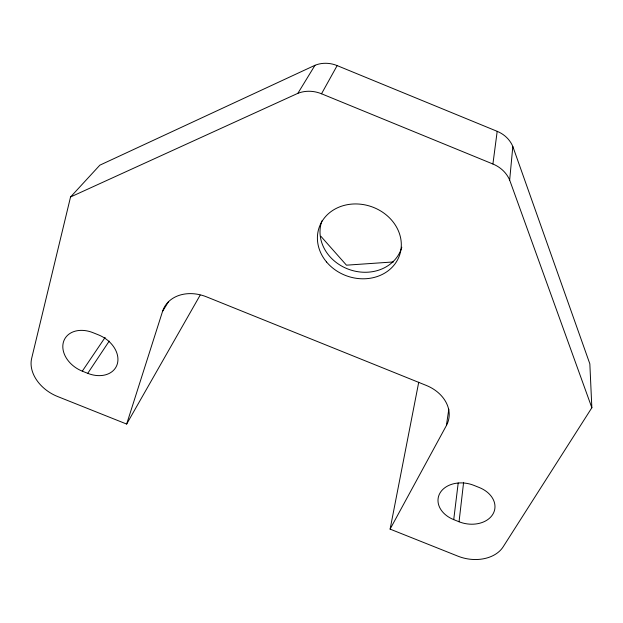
<?xml version="1.0" encoding="UTF-8"?>
<svg xmlns="http://www.w3.org/2000/svg" width="623" height="623" viewBox="0 0 623 623"><rect width="100%" height="100%" fill="white"/><g stroke="black" fill="none" stroke-linecap="round" stroke-linejoin="round"><path stroke-width="0.93" d="M418.726 382.242L390.107 529.114L457.998 556.191A34.849 25.426 10.2 0 0 503.15 546.838L591.85 407.738L509.661 180.07L512.822 146.498A29.258 26.696 4.1 0 0 497.193 131.336L337.152 65.602A29.312 26.991 32.9 0 0 314.989 65.29L99.836 165.181L70.547 196.985L31.641 358.466A35.324 25.925 30.2 0 0 57.542 396.493L126.656 424.061L200.139 295.185M459.05 521.763A25.987 19.329 10.1 0 0 492.91 514.146A25.987 19.329 10.1 0 0 479.321 487.544L473.854 485.356A25.979 19.344 10.4 0 0 440.033 492.98A25.979 19.344 10.4 0 0 453.723 519.629L459.05 521.763L463.613 482.35M453.723 519.629L458.209 482.957M509.661 180.07A31.275 28.043 5.8 0 0 492.91 164.013L497.193 131.336M390.107 529.114L446.403 425.532L448.809 409.186M126.656 424.061L162.556 311.375L168.623 301.501M70.547 196.985L297.864 93.325A31.345 28.362 31.3 0 1 321.523 93.777L337.152 65.602M297.864 93.325L314.989 65.29M87.734 373.333A26.291 19.695 29.9 0 0 117.35 363.809A26.291 19.695 29.9 0 0 98.551 334.909L92.975 332.674A26.314 19.687 30.1 0 0 63.39 342.214A26.314 19.687 30.1 0 0 82.298 371.16L87.734 373.333L109.212 341.1M82.298 371.16L105.116 337.417M393.502 261.933L346.458 265.172L320.845 236.265M321.523 93.777L492.91 164.013M512.822 146.498L589.841 363.848L591.85 407.738M446.403 425.532A36.78 28.962 12.9 0 0 426.225 385.403L206.587 296.867A37.014 29.289 26.9 0 0 162.556 311.375M401.812 247.175A42.068 36.508 19.1 0 1 350.274 269.868A42.068 36.508 19.1 0 1 321.927 220.892M326.584 262.018A42.535 36.773 19.1 0 0 398.432 258.078A42.535 36.773 19.1 0 0 353.046 204.009A42.535 36.773 19.1 0 0 326.584 262.018"/></g></svg>
